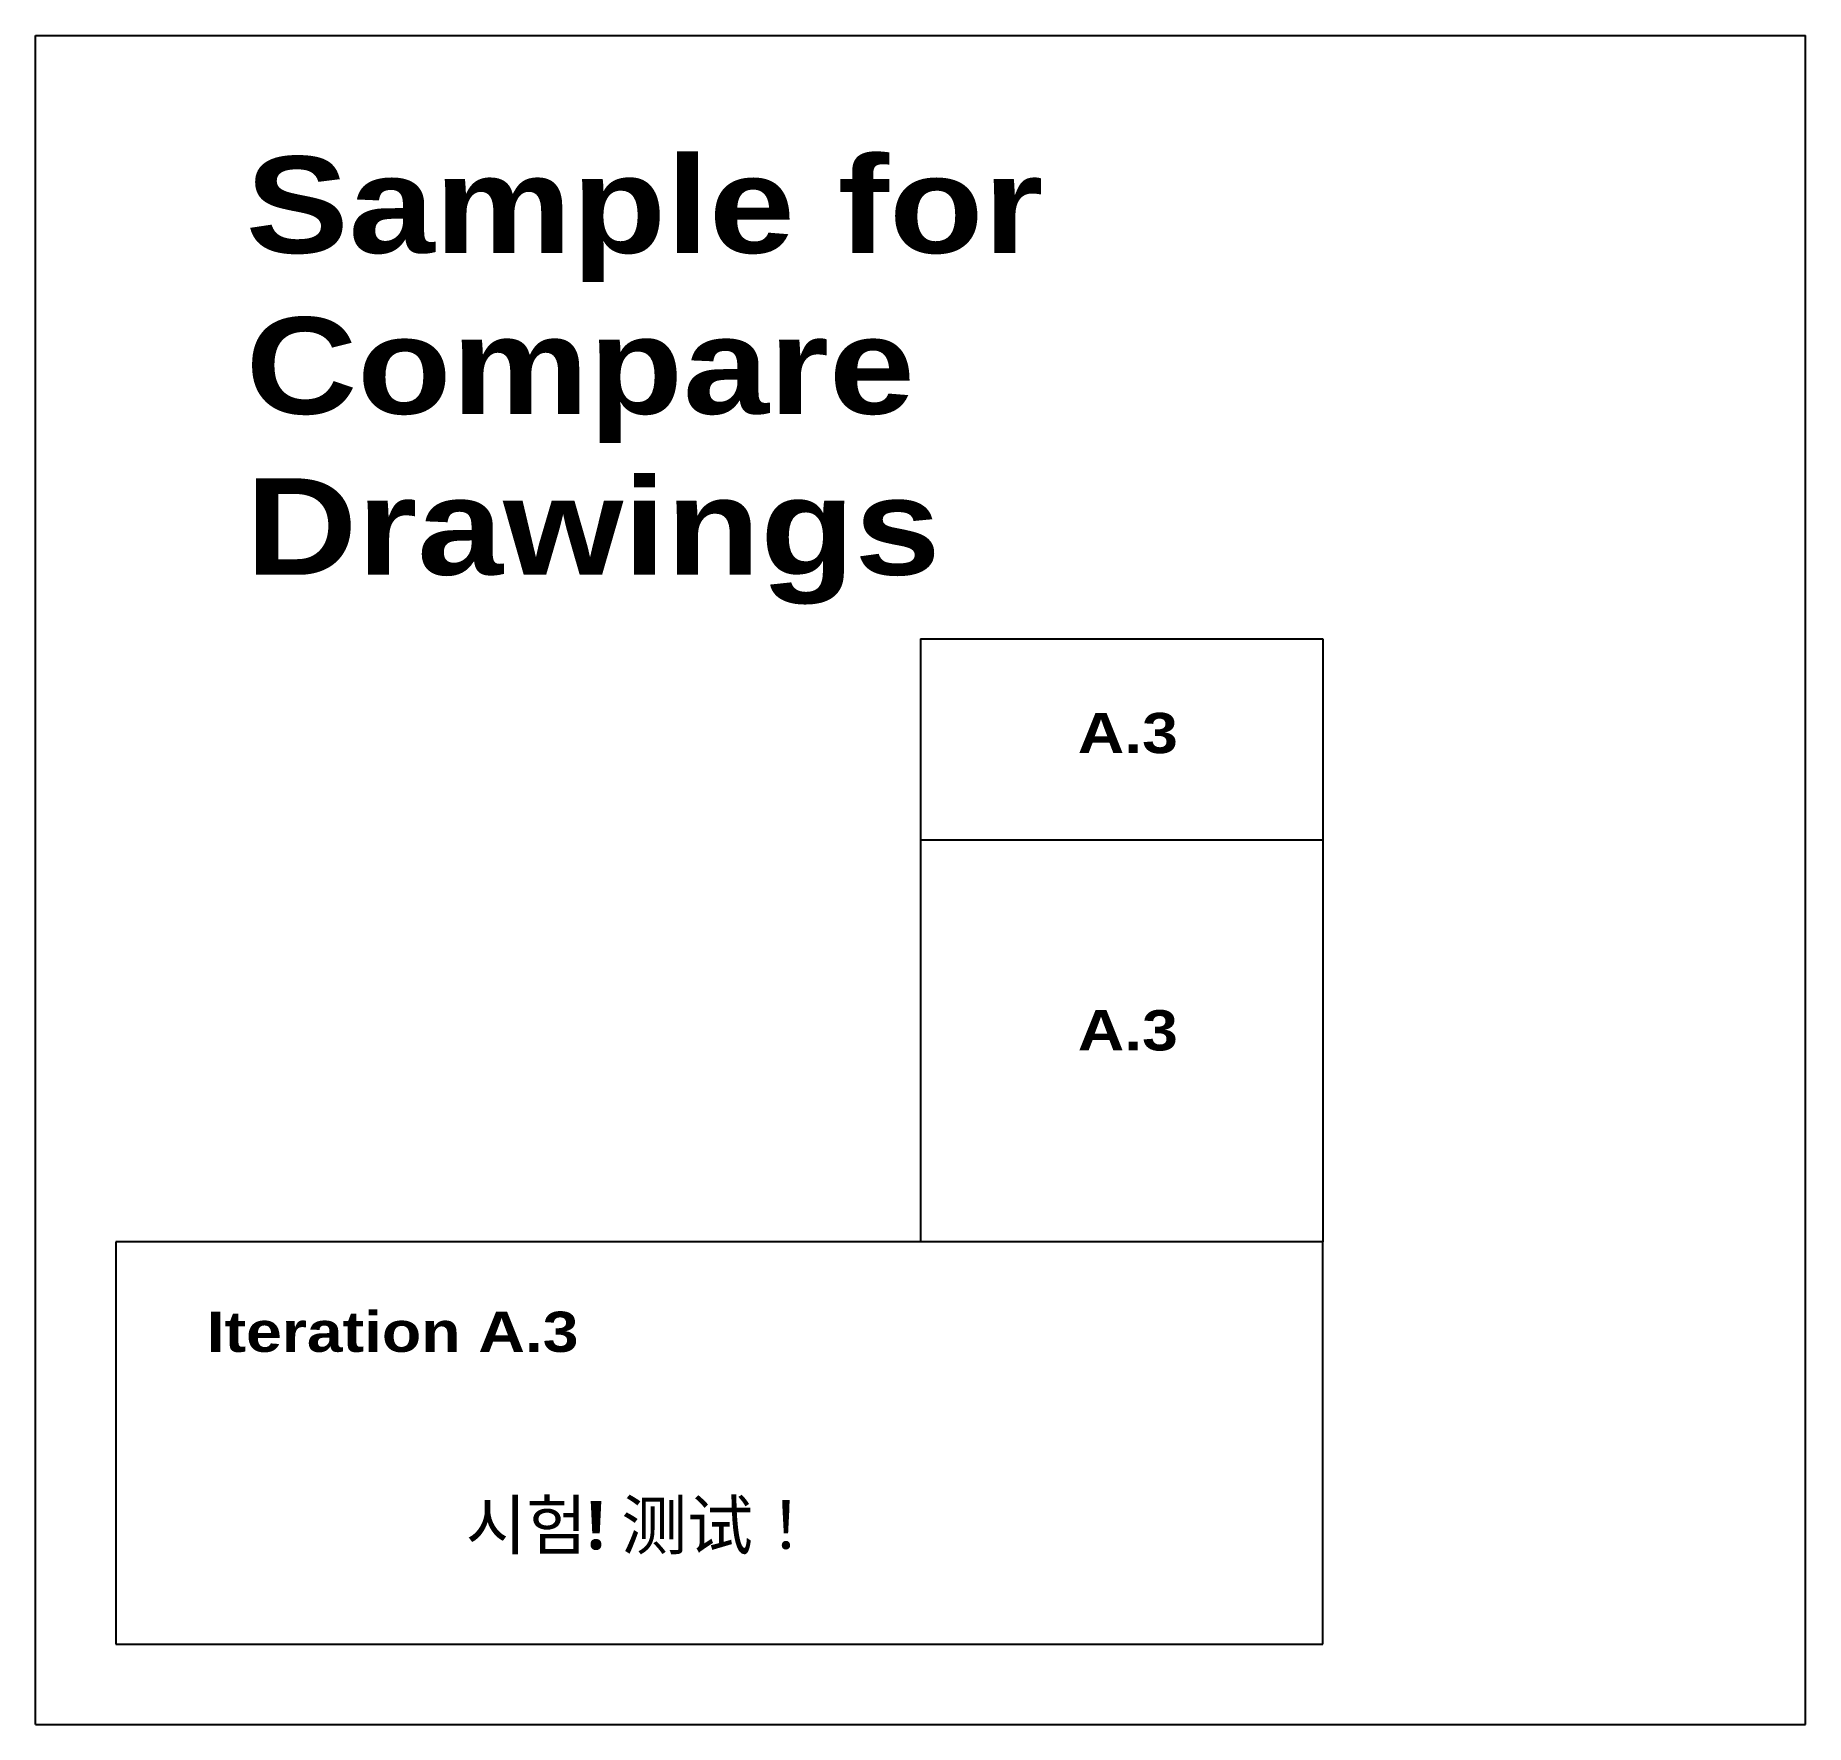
# Model space of a CAD drawing. Header units: millimetres. Extents: x -10 to 210, y -10 to 200.
import ezdxf

# ---------------------------------------------------------------- set-up
doc = ezdxf.new("R2010")
doc.units = ezdxf.units.MM
doc.styles.get("Standard").update_dxf_attribs({"font": 'ariblk.ttf'})

msp = doc.modelspace()

# ---------------------------------------------------------------- linework, layer by layer
for p, q in [((-10, -10), (-10, 200)), ((-10, 200), (210.02, 200)), ((210.02, -10), (210.02, 200)), ((100, 125), (100, 100)), ((100, 125), (150, 125)), ((150, 125), (150, 100)), ((100, 100), (100, 50)), ((100, 100), (150, 100)), ((150, 100), (150, 50)), ((150, 50), (0, 50)), ((0, 50), (0, 0)), ((150, 0), (150, 50)), ((0, 0), (150, 0)), ((-10, -10), (210.02, -10))]:
    msp.add_line(p, q)

# ---------------------------------------------------------------- texts
at = {"attachment_point": 1}
for s, width, insert, char_height in [('\\pxtr13,21;{\\fArial Black|b0|i0|c0|p34;Sample for Compare Drawings}', 172.5022, (16.14, 184.95), 12), ('\\pxtr13,21;{\\fArial Black|b0|i0|c0|p34;A.3}', 130.2165, (119.56, 115.78), 5), ('\\pxtr13,21;{\\fArial Black|b0|i0|c0|p34;A.3}', 130.2165, (119.56, 78.82), 5), ('\\pxtr13,21;{\\fArial Black|b0|i0|c0|p34;Iteration A.3}', 130.2165, (11.3, 41.34), 5), ('{\\fMalgun Gothic|b1|i0|c129|p50;시험! 测试！ }', 67.8253, (43.5, 17.8), 6)]:
    msp.add_mtext_dynamic_manual_height_columns(s, width=width, gutter_width=12.5, heights=[0], dxfattribs=dict(at, insert=insert, char_height=char_height))

doc.saveas('drawing.dxf')
